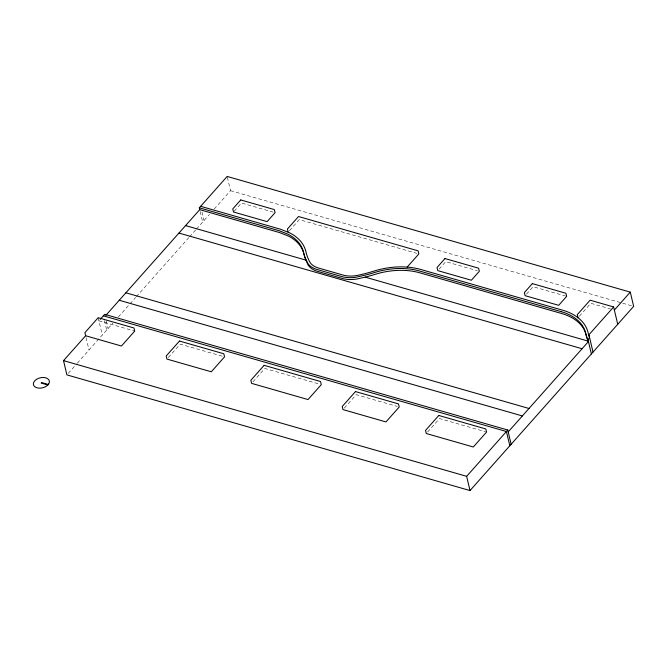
<?xml version="1.0" encoding="UTF-8"?>
<svg xmlns="http://www.w3.org/2000/svg" width="667" height="667" viewBox="0 0 667 667"><rect width="100%" height="100%" fill="white"/><g stroke="black" fill="none" stroke-linecap="round" stroke-linejoin="round"><path stroke-width="0.5" stroke-dasharray="3.33 2.5" d="M68.276 373.32L76.563 363.982M77.255 363.207L112.856 323.136M118.384 316.917L135.659 297.474M136.351 296.698L188.853 237.594M189.545 236.818L195.764 229.815M196.457 229.039L209.438 214.424M214.207 209.063L230.532 190.679L227.172 176.438M234.184 211.247L241.479 203.035L273.095 212.106M168.259 357.579L180.207 344.139L222.578 356.295M289.461 230.64L299.258 219.618L416.858 253.368M252.918 381.874L264.857 368.434L319.31 384.059M439.094 269.118L445.723 261.647L477.339 270.727M344.289 408.096L356.228 394.656L397.232 406.42M526.43 294.18L533.066 286.718L565.674 296.073M427.597 432.008L439.536 418.568L485.568 431.774M579.373 316.216L590.845 303.302L610.438 308.921M230.532 190.679L621.644 302.918M622.644 303.21L633.65 306.37M98.908 320.81L134.717 331.082M201.976 212.006L204.002 220.552M200.192 211.564L202.668 222.044M106.22 320.96L108.021 328.581M104.452 320.577L106.695 330.073M98.174 317.709L102.276 335.051M86.085 337.644L89.003 349.983"/><path stroke-width="1" d="M105.77 315.433L199.741 209.655L199.308 207.804L227.172 176.438L630.282 292.121L633.65 306.37L470.01 490.562L66.892 374.879L63.523 360.63L85.643 335.743L84.909 332.65L98.174 317.709L133.984 327.989L134.717 331.082L121.452 346.023L85.643 335.743M100.175 319.385L104.661 314.332L507.77 430.023L511.139 444.264M407.137 267.117L418.851 253.935L418.117 250.842L298.524 216.525L287.427 229.014L288.161 232.116M578.022 317.734L577.288 314.641L590.112 300.2L613.632 306.953L588.919 334.759L593.021 352.101M470.01 490.562L466.642 476.321L507.77 430.023M591.379 353.952L588.011 339.703L589.545 337.569A111.481 70.002 -13.3 0 1 588.061 332.575A58.938 37.01 -13.3 0 0 579.598 319.009L577.297 317.15A58.938 37.01 -13.3 0 0 562.573 310.18L420.727 269.468A58.938 37.01 -13.3 0 0 409.888 267.359L406.045 267.025A58.938 37.01 -13.3 0 0 373.879 271.11A111.481 70.002 -13.3 0 1 363.257 274.079L357.871 275.313A22.678 14.24 -13.3 0 1 343.538 275.213L318.092 267.909A22.678 14.24 -13.3 0 1 309.438 261.414L307.987 258.221A111.481 70.002 -13.3 0 1 305.886 251.592A58.938 37.01 -13.3 0 0 289.82 232.9L280.39 229.198L200.634 206.303M614.365 310.047L630.282 292.121M508.212 431.882L588.452 341.562L588.102 341.112A9.03 5.67 -13.3 0 1 587.744 340.403L587.627 340.103A113.34 71.177 -13.3 0 1 586.126 335.034L585.409 332.6M199.308 207.804L279.031 230.682L288.102 234.242A56.487 35.468 -13.3 0 1 302.793 249.766L303.502 252.193A113.34 71.177 -13.3 0 0 305.011 257.262L307.72 263.24A25.113 15.775 -13.3 0 0 316.7 269.385L342.279 276.722A25.113 15.775 -13.3 0 0 356.303 277.18L366.383 274.871A113.34 71.177 -13.3 0 0 374.454 272.553L378.314 271.436A56.487 35.468 -13.3 0 1 405.328 268.618L409.013 268.943A56.637 35.568 -13.3 0 1 419.435 270.977L561.247 311.672M199.741 209.655L279.473 232.541L288.536 236.101A56.487 35.468 -13.3 0 1 303.235 251.626L303.944 254.052A113.34 71.177 -13.3 0 0 305.444 259.121L308.162 265.099A25.113 15.775 -13.3 0 0 317.142 271.244L342.713 278.581A25.113 15.775 -13.3 0 0 356.745 279.039L366.817 276.73A113.34 71.177 -13.3 0 0 374.887 274.412L378.748 273.295A56.487 35.468 -13.3 0 1 405.769 270.477L409.455 270.794A56.637 35.568 -13.3 0 1 419.877 272.836L561.647 313.515A56.562 35.518 -13.3 0 1 575.796 320.21L578.006 321.994A56.562 35.518 -13.3 0 1 585.443 332.625M185.593 225.588L305.82 260.097M365.216 277.138L588.102 341.104M178.956 233.058L582.074 348.741M125.888 292.796L528.998 408.479M119.251 300.267L522.361 415.95M103.335 315.833L506.445 431.516L509.813 445.756M63.523 360.63L466.642 476.321M48.299 384.484L41.604 382.566L41.162 383.058L47.857 384.984M561.172 311.647L561.214 311.664A56.562 35.518 -13.3 0 1 575.354 318.359L577.564 320.135A56.487 35.468 -13.3 0 1 584.976 330.749L585.684 333.175A113.34 71.177 -13.3 0 0 587.193 338.244L587.302 338.544A9.03 5.67 -13.3 0 0 587.66 339.245L588.011 339.703M613.632 306.953L617.725 324.287M48.616 384.075L47.465 385.376A8.179 5.136 -13.3 0 1 34.042 385.976A8.179 5.136 -13.3 0 1 41.504 377.58A8.179 5.136 -13.3 0 1 48.616 384.075M240.745 199.942L232.783 208.896L233.517 211.998L267.108 221.636L275.071 212.673L274.337 209.58L240.745 199.942M179.473 341.045L166.2 355.978L166.933 359.071L211.281 371.802L224.546 356.862L223.812 353.768L179.473 341.045M264.124 365.333L250.859 380.273L251.592 383.367L308.029 399.566L321.294 384.626L320.56 381.532L264.124 365.333M444.989 258.554L437.035 267.517L437.76 270.61L471.361 280.248L479.315 271.294L478.589 268.192L444.989 258.554M355.494 391.562L342.229 406.495L342.963 409.588L385.96 421.928L399.233 406.995L398.499 403.902L355.494 391.562M532.333 283.617L524.37 292.58L525.104 295.673L558.696 305.319L566.658 296.356L565.924 293.263L532.333 283.617M438.811 415.466L425.538 430.398L426.271 433.5L473.303 446.998L486.568 432.058L485.834 428.964L438.811 415.466"/></g></svg>
